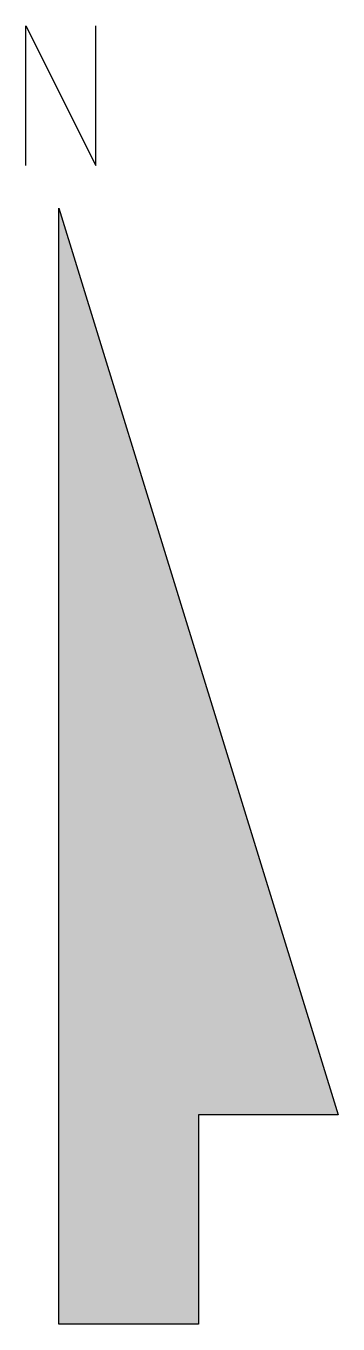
# Model space of a CAD drawing. Header units: millimetres. Extents: x 1175.9 to 1176.35, y -1332.41 to -1330.55.
import ezdxf

# ---------------------------------------------------------------- set-up
doc = ezdxf.new("R2010")
doc.units = ezdxf.units.MM
doc.header["$LTSCALE"] = 10
doc.layers.add('Símbolos_Gráficos', color=1, linetype='Continuous')

msp = doc.modelspace()

# ---------------------------------------------------------------- hatches: boundary and pattern name
at = {"layer": 'Símbolos_Gráficos'}
msp.add_hatch(color=254, dxfattribs=at).paths.add_polyline_path([(1175.9502, -1330.811), (1175.9502, -1332.411), (1176.1502, -1332.411), (1176.1502, -1332.111), (1176.3502, -1332.111)])

# ---------------------------------------------------------------- linework, layer by layer
at = {"layer": 'Símbolos_Gráficos', "color": 5}
for p, q in [((1175.9031, -1330.7498), (1175.9031, -1330.5498)), ((1175.9031, -1330.5498), (1176.0031, -1330.7498)), ((1176.0031, -1330.7498), (1176.0031, -1330.5498))]:
    msp.add_line(p, q, dxfattribs=at)
at = {"layer": 'Símbolos_Gráficos', "color": 4}
for p, q in [((1175.9502, -1332.411), (1175.9502, -1330.811)), ((1175.9502, -1330.811), (1176.3502, -1332.111)), ((1176.3502, -1332.111), (1176.1502, -1332.111)), ((1176.1502, -1332.111), (1176.1502, -1332.411)), ((1176.1502, -1332.411), (1175.9502, -1332.411)), ((1175.9502, -1332.411), (1175.9502, -1332.411)), ((1175.9502, -1332.411), (1175.9502, -1332.411))]:
    msp.add_line(p, q, dxfattribs=at)

doc.saveas('drawing.dxf')
